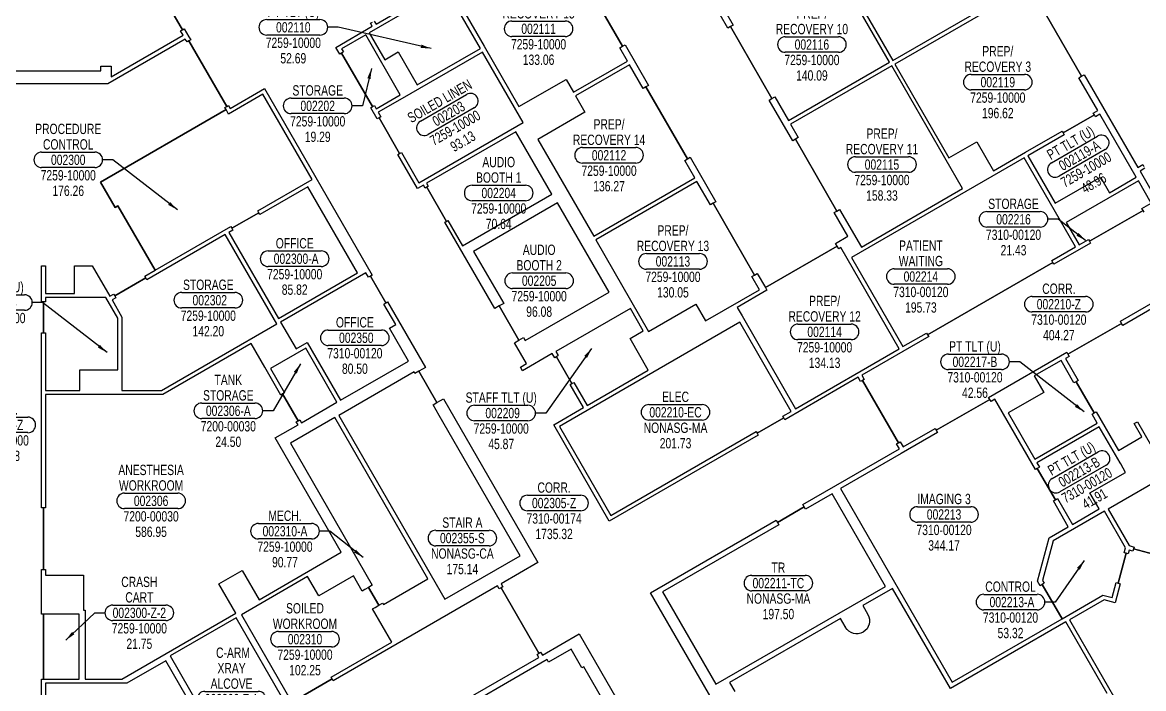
# Model space of a CAD drawing. Extents: x -1933 to 1606, y 4783 to 7375.
# Drawn here: x -1215 to 91, y 5773 to 6549 of the extents above; entities that cross this region are included whole.
import ezdxf
from ezdxf.enums import TextEntityAlignment as Align

# ---------------------------------------------------------------- set-up
doc = ezdxf.new("R2010")
doc.units = 0
doc.header["$LTSCALE"] = 48
doc.header["$MEASUREMENT"] = 0
doc.layers.get('0').update_dxf_attribs({"linetype": 'CONTINUOUS'})
for name, color, linetype in [('AREA', 3, 'CONTINUOUS'), ('AREA2', 1, 'CONTINUOUS'), ('COSTC', 6, 'CONTINUOUS'), ('PLINE2', 5, 'CONTINUOUS'), ('ROOMNA', 4, 'CONTINUOUS'), ('ROOMNO', 4, 'CONTINUOUS'), ('ROOMOV', 4, 'CONTINUOUS')]:
    doc.layers.add(name, color=color, linetype=linetype)
doc.dimstyles.get("Standard").update_dxf_attribs({"dimtxt": 0.18, "dimasz": 12, "dimexe": 0.18, "dimexo": 0.0625, "dimgap": 0.09, "dimtad": 0, "dimtih": 1, "dimtoh": 1, "dimdec": 4, "dimzin": 0, "dimtxsty": 'STANDARD', "dimcen": 0.09, "dimazin": 3, "dimtfac": 1, "dimtdec": 4, "dimtofl": 0, "dimtmove": 0, "dimatfit": 3, "dimtolj": 1, "dimtzin": 0})

# ---------------------------------------------------------------- blocks, each defined once
blk = doc.blocks.new('ROOM')
at = {"layer": 'ROOMOV'}
for p, q in [((-31, 9), (31, 9)), ((31, -9), (-31, -9))]:
    blk.add_line(p, q, dxfattribs=at)
for centre, start, end in [((-31, 0), 90, 270), ((31, 0), 270, 90)]:
    blk.add_arc(centre, 9.04, start, end, dxfattribs=at)
at = {"width": 0.75, "flags": 1}
for tag, p in [('FLFIN', (-60, -36)), ('ICRA', (60, -36)), ('FLTYPE', (-60, -48)), ('USER1', (60, -48)), ('FLCOND', (-60, -60)), ('USER2', (60, -60)), ('WLFIN', (-60, -72)), ('SITE', (-24, -72)), ('UCODE', (24, -72)), ('USER3', (60, -72)), ('WLTYPE', (-60, -84)), ('BLDG', (-24, -84)), ('UDESC', (24, -84)), ('USER4', (60, -84)), ('WLCOND', (-60, -96)), ('FLR', (-24, -96)), ('FCODE', (24, -96)), ('USER5', (60, -96)), ('CLTYPE', (-60, -120)), ('CLFIN', (-60, -108)), ('COSTCD', (-24, -108)), ('DEPTD', (-24, -120)), ('DIVISION', (24, -120)), ('FDESC', (24, -108)), ('USER6', (60, -108)), ('USER7', (60, -120)), ('CLCOND', (-60, -132)), ('RDES', (-24, -132)), ('CONTACT', (24, -132)), ('USER8', (60, -132)), ('CLHT', (-60, -144)), ('CHDATE', (-24, -144)), ('OCCUP', (24, -144)), ('BLOCK', (60, -144)), ('BASE', (-60, -156)), ('CBACK', (-24, -156)), ('PRCONTACT', (24, -156)), ('BLOCK2', (60, -156))]:
    blk.add_attdef(tag, text='', height=6, dxfattribs=at).set_placement(p, align=Align.MIDDLE_CENTER)
at = {"layer": 'AREA', "width": 0.75}
blk.add_attdef('AREA', text='', height=12, dxfattribs=at).set_placement((0, -36), align=Align.MIDDLE_CENTER)
at = {"layer": 'AREA2', "width": 0.75}
blk.add_attdef('AREA2', text='', height=12, dxfattribs=at).set_placement((0, -36), align=Align.MIDDLE_CENTER)
at = {"layer": 'COSTC', "width": 0.75}
blk.add_attdef('COSTC', text='', height=12, dxfattribs=at).set_placement((0, -18), align=Align.MIDDLE_CENTER)
at = {"layer": 'ROOMNA', "width": 0.75}
for tag, p in [('RMNAA', (0, 54)), ('RMNAB', (0, 36)), ('RMNAC', (0, 18))]:
    blk.add_attdef(tag, text='', height=12, dxfattribs=at).set_placement(p, align=Align.MIDDLE_CENTER)
at = {"layer": 'ROOMNO', "width": 0.75}
blk.add_attdef('RMNU', text='', height=12, dxfattribs=at).set_placement((0, 0), align=Align.MIDDLE_CENTER)

msp = doc.modelspace()

# ---------------------------------------------------------------- linework, layer by layer
at = {"layer": 'PLINE2', "color": 6}
for points in [[(-47.3, 6593.3), (-57.2, 6610.5), (-54.1, 6612.3), (-102.3, 6695.9), (-105.5, 6694.1), (-110.3, 6702.5), (-126.4, 6693.2), (-137.7, 6712.7), (-144.3, 6704.9), (-146.2, 6706.4), (-173.2, 6674.3), (-171.3, 6672.7), (-183.9, 6657.7), (-263.2, 6611.9), (-201.2, 6504.5)], [(-510, 6503.7), (-519, 6519.2), (-515.9, 6521), (-564.1, 6604.6), (-567.2, 6602.8), (-583.2, 6630.5), (-670.4, 6580.1), (-701, 6562.4), (-677, 6520.9), (-636.5, 6450.7), (-581.6, 6482.4), (-572.9, 6467.4)], [(-270.9, 6616.8), (-275.7, 6614), (-282.8, 6626.4), (-395.8, 6561.2), (-386.9, 6545.6), (-390, 6543.8), (-341.8, 6460.3), (-338.6, 6462.1), (-322.7, 6434.4), (-204.9, 6502.4)], [(-721.4, 6588.1), (-725.8, 6585.5), (-727, 6587.7), (-763.4, 6566.7), (-762.2, 6564.5), (-810.7, 6536.5), (-792.7, 6505.3), (-777.1, 6514.3), (-754.9, 6475.9), (-681.2, 6518.5)], [(15.6, 6484.3), (18.8, 6486.1), (-29.5, 6569.7), (-32.6, 6567.9), (-44.9, 6589.1), (-198.7, 6500.3), (-135.7, 6391.1), (-103.4, 6409.7), (-84, 6376), (-46.4, 6397.7), (-3.9, 6422.2), (-2.7, 6420.1), (33.7, 6441.1), (32.4, 6443.2), (37.6, 6446.2)], [(-814.9, 6534.1), (-842.9, 6517.9), (-840.8, 6514.3), (-842.9, 6513.1), (-806.9, 6450.7), (-804.8, 6451.9), (-802.7, 6448.3), (-774.7, 6464.5)], [(-678.8, 6514.2), (-772.3, 6460.3), (-800.3, 6444.1), (-797.3, 6438.9), (-799.4, 6437.7), (-775.4, 6396.1), (-773.3, 6397.3), (-752.9, 6362), (-631.4, 6432.2)], [(-443.4, 6388.2), (-440.2, 6390), (-488.5, 6473.6), (-491.6, 6471.8), (-507.6, 6499.5), (-570.5, 6463.1), (-559.6, 6444.3), (-614.5, 6412.6), (-549.4, 6299.9), (-431.7, 6367.9)], [(-202.4, 6498.2), (-320.2, 6430.2), (-311.2, 6414.6), (-314.4, 6412.8), (-266.1, 6329.2), (-263, 6331), (-237.7, 6287.3), (-119.9, 6355.3)], [(-877.3, 6365.9), (-934.6, 6465.1), (-974.5, 6442.1), (-977.5, 6447.2), (-1123.8, 6362.8), (-1106.8, 6333.3), (-1103.4, 6335.3), (-1060.1, 6260.4), (-971.9, 6311.3), (-970.7, 6309.2), (-939.5, 6327.2), (-940.7, 6329.3)], [(40.1, 6442), (34.9, 6439), (33.7, 6441.1), (-2.7, 6420.1), (-1.5, 6418), (-44, 6393.5), (-12, 6338.2), (40.8, 6368.7), (51.3, 6350.5), (82.5, 6368.5)], [(-640.2, 6421.5), (-744.2, 6361.5), (-742.2, 6358), (-743.9, 6357), (-720.9, 6317.2), (-719.2, 6318.2), (-702.2, 6288.7), (-598.2, 6348.7)], [(-48.2, 6391), (-249.1, 6275), (-189.3, 6171.4), (-161.8, 6187.2), (-160.6, 6185.1), (-14.6, 6269.4), (-15.8, 6271.5), (11.7, 6287.4)], [(-410.4, 6338.3), (-413.5, 6336.5), (-429.2, 6363.7), (-547, 6295.7), (-485.5, 6189.1), (-430.6, 6220.8), (-419.3, 6201.3), (-356.4, 6237.5), (-365.3, 6252.9), (-362.1, 6254.7)], [(89.1, 6332.1), (99.9, 6338.3), (84.9, 6364.3), (0.9, 6315.8), (15.9, 6289.8), (26.7, 6296.1), (27.9, 6294), (90.3, 6330)], [(-882.4, 6357.4), (-938.3, 6325.1), (-939.5, 6327.2), (-970.7, 6309.2), (-969.5, 6307.1), (-974.2, 6304.3), (-916.4, 6204.2), (-824.5, 6257.2)], [(-591.4, 6338.8), (-689.2, 6282.3), (-654.2, 6221.7), (-659.4, 6218.7), (-636.4, 6178.9), (-631.2, 6181.9), (-629.2, 6178.4), (-531.4, 6234.9)], [(-978.5, 6301.9), (-1069.6, 6249.3), (-1070.9, 6251.4), (-1107.2, 6230.4), (-1106, 6228.3), (-1110.3, 6225.8), (-1098.8, 6205.8), (-1098.8, 6120.5), (-1052.6, 6120.5), (-918.5, 6198)], [(-193.5, 6168.9), (-261.5, 6286.7), (-264.1, 6285.2), (-265.9, 6288.3), (-349.5, 6240.1), (-347.7, 6237), (-382.3, 6217), (-376.6, 6207.1), (-376.6, 6207.1), (-314.3, 6099.2)], [(193.8, 6269.6), (66.6, 6196.1), (65.2, 6198.5), (2.9, 6162.5), (4.3, 6160.1), (-0.1, 6157.6), (14.7, 6131.9), (12.3, 6130.6), (33.3, 6094.2), (35.7, 6095.6), (61.7, 6050.5), (89.1, 6066.3), (80.1, 6081.9), (83.8, 6084), (116.6, 6027.2), (127.8, 6033.7), (131.5, 6027.4), (171.9, 6016.5), (175, 6011.2), (172.6, 6009.9), (195.6, 5970), (324, 6044.1)], [(-787.3, 6193), (-779.9, 6197.2), (-793.6, 6221), (-791.5, 6222.2), (-809.5, 6253.4), (-811.6, 6252.1), (-814.6, 6257.3), (-914, 6200), (-895.9, 6168.7), (-883, 6176.1), (-844.2, 6109), (-765.2, 6154.6)], [(-1103.7, 6204.5), (-1117.6, 6228.5), (-1187.7, 6228.5), (-1187.7, 6223.4), (-1190.2, 6223.4), (-1190.2, 6187.4), (-1187.7, 6187.4), (-1187.7, 6120.5), (-1147.7, 6120.5), (-1147.7, 6144.5), (-1103.7, 6144.5)], [(-507.1, 6180.9), (-491.6, 6189.9), (-506.6, 6215.9), (-593.4, 6165.7), (-590.6, 6160.9), (-592.7, 6159.6), (-574.7, 6128.5), (-572.6, 6129.7), (-557.1, 6102.8), (-485.8, 6144)], [(-329.1, 6090.6), (-319.6, 6096.1), (-379.4, 6199.7), (-589.1, 6078.6), (-529.4, 5975), (-360.3, 6072.6), (-359.1, 6070.5), (-327.9, 6088.5)], [(-920.3, 6065.1), (-893.7, 6080.4), (-895.7, 6083.9), (-893.6, 6085.1), (-911.6, 6116.3), (-913.7, 6115.1), (-932.5, 6147.6), (-948.4, 6175.1), (-1051.3, 6115.6), (-1187.7, 6115.6), (-1187.7, 5983.9), (-1190.2, 5983.9), (-1190.2, 5911.9), (-1187.7, 5911.9), (-1187.7, 5905.5), (-1143.7, 5905.5), (-1143.7, 5864.8), (-1141.4, 5864.8), (-1141.4, 5784.5), (-1099, 5784.5), (-966.3, 5861.2), (-985.9, 5895.3), (-958.7, 5911), (-939, 5876.9), (-843.5, 5932.1)], [(-884.8, 6169.5), (-925.8, 6145.8), (-909.5, 6117.5), (-911.6, 6116.3), (-893.6, 6085.1), (-891.5, 6086.4), (-889.5, 6082.9), (-848.5, 6106.6)], [(36.9, 6082.4), (30.9, 6092.8), (33.3, 6094.2), (12.3, 6130.6), (9.9, 6129.2), (-5.2, 6155.4), (-36.4, 6137.4), (-25.3, 6118.2), (-66.9, 6094.2), (-35.8, 6040.4)], [(-729.2, 6091.1), (-736.5, 6103.8), (-732.2, 6106.3), (-753.2, 6142.7), (-757.5, 6140.2), (-758.6, 6142), (-846.3, 6091.4), (-722.8, 5877.5), (-635.1, 5928.1)], [(-32.8, 6029.6), (-35.1, 6028.3), (-82.4, 6110.1), (-86.7, 6107.6), (-88.1, 6110), (-150.4, 6074), (-149.1, 6071.6), (-191.4, 6047.1), (-191.4, 6047.1), (-262.1, 6006.3), (-131.9, 5780.9), (-4, 5854.8), (-27, 5894.6), (-29.4, 5893.2), (-32.5, 5898.5), (-19, 5949), (3.2, 5961.8), (-14.1, 5991.9), (-11.8, 5993.3)], [(-850.8, 6088.8), (-902.5, 6058.9), (-807.2, 5893.7), (-811.5, 5891.2), (-799.5, 5870.4), (-795.2, 5872.9), (-794.2, 5871.2), (-742.4, 5901.1)], [(70, 6025.1), (64.4, 6034.9), (63.6, 6036.2), (39.4, 6078.2), (-33.4, 6036.2), (-30.4, 6031), (-32.8, 6029.6), (-11.8, 5993.3), (-9.4, 5994.6), (8, 5964.5), (39.2, 5982.5), (28.4, 6001.1)], [(172.6, 6009.9), (170.2, 6008.5), (168.3, 6011.8), (122.3, 6024.1), (49.6, 5982.2), (74.1, 5939.8), (79.9, 5938.2), (79.3, 5935.9), (114, 5926.6), (114.7, 5928.9), (132.1, 5924.3), (134.9, 5935), (195.6, 5970)], [(-209.7, 5892.4), (-271.8, 6000), (-302.7, 5982.2), (-304.2, 5984.8), (-335.4, 5966.8), (-333.9, 5964.2), (-469.3, 5886), (-407.2, 5778.4)], [(69.9, 5937.4), (45.4, 5979.8), (-14.2, 5945.3), (-26.6, 5899.3), (-24.7, 5896), (-27, 5894.6), (-4, 5854.8), (43.6, 5882.3), (54.4, 5879.4), (59, 5896.8), (61.4, 5896.2), (70.7, 5930.9), (68.3, 5931.6)], [(-806.9, 5866.2), (-803.8, 5867.9), (-799.5, 5870.4), (-811.5, 5891.2), (-815.8, 5888.7), (-818.9, 5887), (-829.1, 5904.7), (-869.6, 5881.3), (-882.6, 5903.8), (-959.6, 5859.4), (-902, 5759.7), (-898.5, 5761.7), (-897.3, 5759.6), (-854, 5784.6), (-855.2, 5786.7), (-784.5, 5827.5)], [(-1148.6, 5859.9), (-1190.2, 5859.9), (-1190.2, 5784.5), (-1148.6, 5784.5)], [(-965.8, 5855.8), (-1042.7, 5811.4), (-983.9, 5709.6), (-907.1, 5754)], [(-561, 5798.8), (-563.1, 5797.6), (-575.6, 5819.3), (-602, 5804), (-603.7, 5807.1), (-732.2, 5732.9), (-734, 5736), (-796.4, 5700), (-794.6, 5696.9), (-798, 5694.9), (-788, 5677.6), (-798.1, 5671.7), (-704.6, 5509.8), (-471.8, 5644.3)], [(-991.4, 5708.1), (-1047.8, 5805.7), (-1093, 5779.6), (-1187.7, 5779.6), (-1187.7, 5723.2), (-1190.2, 5723.2), (-1190.2, 5687.2), (-1187.7, 5687.2), (-1187.7, 5681.2), (-1166.7, 5681.2), (-1166.7, 5644.8), (-1101.1, 5644.8)]]:
    msp.add_lwpolyline(points, close=True, dxfattribs=at)
for points in [[(-1519.2, 6492.5), (-1123.2, 6492.5), (-1123.2, 6497.8), (-1111.2, 6497.8), (-1111.2, 6485.3), (-1027.4, 6533.7), (-1030.5, 6539), (-1028.4, 6540.2), (-1064.4, 6602.5), (-1066.5, 6601.3), (-1069.5, 6606.5), (-1111.2, 6582.4), (-1111.2, 6573.8), (-1123.2, 6573.8), (-1123.2, 6576.5), (-1224.3, 6576.5)], [(-1064.4, 6602.5), (-1028.4, 6540.2), (-1026.2, 6541.4), (-1020.7, 6531.9), (-1018.7, 6528.4), (-1020.9, 6527.2), (-976.8, 6451), (-974.7, 6452.2), (-972.7, 6448.7), (-932.8, 6471.8), (-807.4, 6254.6), (-809.5, 6253.4), (-791.5, 6222.2), (-789.4, 6223.4), (-745.4, 6147.2), (-748.9, 6145.2), (-753.2, 6142.7), (-732.2, 6106.3), (-727.9, 6108.8), (-724.4, 6110.8), (-614.3, 5920.2), (-657.2, 5895.4), (-655.2, 5892), (-657.3, 5890.7), (-613.3, 5814.5), (-611.2, 5815.7), (-609.2, 5812.3), (-566.3, 5837), (-342.6, 5449.5)], [(-564.1, 6604.6), (-515.9, 6521), (-512.7, 6522.8), (-485.4, 6475.4), (-488.5, 6473.6), (-440.2, 6390), (-437.1, 6391.9), (-407.2, 6340.1), (-410.4, 6338.3), (-362.1, 6254.7), (-359, 6256.5), (-349.5, 6240.1), (-265.9, 6288.3), (-267.7, 6291.5), (-253.3, 6299.8), (-269.2, 6327.4), (-266.1, 6329.2), (-314.4, 6412.8), (-317.5, 6411), (-344.9, 6458.4), (-341.8, 6460.3), (-390, 6543.8), (-393.1, 6542), (-402.1, 6557.5)], [(-805, 6550.2), (-802.9, 6546.6), (-764.6, 6568.8)], [(-29.5, 6569.7), (18.8, 6486.1), (21.9, 6487.9), (84.3, 6379.8), (90.1, 6383.2), (91.3, 6381.1)], [(-319.5, 5601.6), (-483.2, 5885), (-336.9, 5969.5), (-335.4, 5966.8), (-304.2, 5984.8), (-305.8, 5987.5), (-193.3, 6052.4), (-196.6, 6058.1), (-194.5, 6059.3), (-236.5, 6132.1), (-238.6, 6130.9), (-241.4, 6135.7), (-326.7, 6086.4), (-327.9, 6088.5), (-359.1, 6070.5), (-357.8, 6068.4), (-531.2, 5968.3), (-596, 6080.4), (-561.3, 6100.4), (-576.8, 6127.2), (-574.7, 6128.5), (-592.7, 6159.6), (-594.8, 6158.4), (-597.6, 6163.3), (-632.3, 6143.3), (-634.7, 6147.5), (-627.6, 6151.6), (-641.6, 6175.9), (-636.4, 6178.9), (-659.4, 6218.7), (-664.6, 6215.7), (-722.6, 6316.2), (-720.9, 6317.2), (-743.9, 6357), (-745.6, 6356), (-747.6, 6359.5), (-754.7, 6355.4), (-777.5, 6394.9), (-775.4, 6396.1), (-799.4, 6437.7), (-801.5, 6436.4), (-809.1, 6449.5), (-806.9, 6450.7), (-842.9, 6513.1), (-845.1, 6511.8), (-849.6, 6519.7), (-807.2, 6544.2), (-809.2, 6547.8), (-807.1, 6549)], [(-1192.6, 5723.2), (-1192.6, 5784.5), (-1190.2, 5784.5), (-1190.2, 5859.9), (-1192.6, 5859.9), (-1192.6, 5911.9), (-1190.2, 5911.9), (-1190.2, 5983.9), (-1192.6, 5983.9), (-1192.6, 6187.4), (-1190.2, 6187.4), (-1190.2, 6223.4), (-1192.6, 6223.4), (-1192.6, 6265.5), (-1187.7, 6265.5), (-1187.7, 6233.4), (-1154.1, 6233.4), (-1154.1, 6265.5), (-1133.3, 6265.5), (-1112.8, 6230), (-1108.5, 6232.5), (-1107.2, 6230.4), (-1070.9, 6251.4), (-1072.1, 6253.5), (-1060.1, 6260.4), (-1103.4, 6335.3), (-1106.8, 6333.3), (-1123.8, 6362.8), (-977.5, 6447.2), (-979, 6449.8), (-976.8, 6451), (-1020.9, 6527.2), (-1023, 6526), (-1025, 6529.4), (-1115.1, 6477.4), (-1233.8, 6477.4)], [(92.5, 6379), (86.8, 6375.6), (108.6, 6337.7)], [(91.5, 6327.9), (90.3, 6330), (27.9, 6294), (29.2, 6291.9), (-13.4, 6267.3), (-14.6, 6269.4), (-160.6, 6185.1), (-159.3, 6183), (-237.1, 6138.1), (-234.4, 6133.3), (-236.5, 6132.1), (-194.5, 6059.3), (-192.4, 6060.6), (-189.1, 6054.8), (-151.8, 6076.3), (-150.4, 6074), (-88.1, 6110), (-89.5, 6112.3), (1.5, 6164.9), (2.9, 6162.5), (65.2, 6198.5), (63.9, 6200.9), (197.9, 6278.3)], [(114, 5926.6), (79.3, 5935.9), (78.6, 5933.5), (74.2, 5934.7), (73, 5930.3), (70.7, 5930.9), (61.4, 5896.2), (63.7, 5895.5), (57.8, 5873.4), (45.2, 5876.8), (4.7, 5853.4), (133.6, 5630.1)], [(-735.9, 5739.2), (-613.4, 5809.8), (-615.4, 5813.3), (-613.3, 5814.5), (-657.3, 5890.7), (-659.4, 5889.5), (-661.4, 5893), (-852.7, 5782.5), (-854, 5784.6), (-897.3, 5759.6)]]:
    msp.add_lwpolyline(points, dxfattribs=at)
msp.add_lwpolyline([(48.5, 5767.9), (0.5, 5851), (-134, 5773.4), (-201.3, 5890.1), (-236.1, 5870.1), (-230.1, 5859.7), (-230.1, 5859.7, -1), (-256.1, 5844.7), (-256.1, 5844.7, -0.017104), (-256.6, 5845.6), (-262.1, 5855.1), (-391.1, 5780.6), (-385.1, 5770.2, -0.414214)], format="xyb", dxfattribs=at)

# ---------------------------------------------------------------- block references
at = {"layer": 'ROOMNO'}
ref = msp.add_blockref('ROOM', (-613.6, 6541.3), dxfattribs=at)
ref.add_attrib('RMNU', '002111', dxfattribs={"height": 12, "width": 0.75}).set_placement((-613.6, 6541.3), align=Align.MIDDLE_CENTER)
ref.add_attrib('RMNAB', 'PREP/', dxfattribs={"layer": 'ROOMNA', "height": 12, "width": 0.75}).set_placement((-613.6, 6577.3), align=Align.MIDDLE_CENTER)
ref.add_attrib('RMNAC', 'RECOVERY 15', dxfattribs={"layer": 'ROOMNA', "height": 12, "width": 0.75}).set_placement((-613.6, 6559.3), align=Align.MIDDLE_CENTER)
ref.add_attrib('COSTC', '7259-10000', dxfattribs={"layer": 'COSTC', "height": 12, "width": 0.75}).set_placement((-613.6, 6523.3), align=Align.MIDDLE_CENTER)
ref.add_attrib('AREA2', '133.06', dxfattribs={"layer": 'AREA2', "height": 12, "width": 0.75}).set_placement((-613.6, 6505.3), align=Align.MIDDLE_CENTER)
ref = msp.add_blockref('ROOM', (-899.2, 6543), dxfattribs=at)
ref.add_attrib('RMNU', '002110', dxfattribs={"height": 12, "width": 0.75}).set_placement((-899.2, 6543), align=Align.MIDDLE_CENTER)
ref.add_attrib('RMNAC', 'PT TLT (U)', dxfattribs={"layer": 'ROOMNA', "height": 12, "width": 0.75}).set_placement((-899.2, 6561), align=Align.MIDDLE_CENTER)
ref.add_attrib('COSTC', '7259-10000', dxfattribs={"layer": 'COSTC', "height": 12, "width": 0.75}).set_placement((-899.2, 6525), align=Align.MIDDLE_CENTER)
ref.add_attrib('AREA2', '52.69', dxfattribs={"layer": 'AREA2', "height": 12, "width": 0.75}).set_placement((-899.2, 6507), align=Align.MIDDLE_CENTER)
ref = msp.add_blockref('ROOM', (-295.3, 6523), dxfattribs=at)
ref.add_attrib('RMNU', '002116', dxfattribs={"height": 12, "width": 0.75}).set_placement((-295.3, 6523), align=Align.MIDDLE_CENTER)
ref.add_attrib('RMNAB', 'PREP/', dxfattribs={"layer": 'ROOMNA', "height": 12, "width": 0.75}).set_placement((-295.3, 6559), align=Align.MIDDLE_CENTER)
ref.add_attrib('RMNAC', 'RECOVERY 10', dxfattribs={"layer": 'ROOMNA', "height": 12, "width": 0.75}).set_placement((-295.3, 6541), align=Align.MIDDLE_CENTER)
ref.add_attrib('COSTC', '7259-10000', dxfattribs={"layer": 'COSTC', "height": 12, "width": 0.75}).set_placement((-295.3, 6505), align=Align.MIDDLE_CENTER)
ref.add_attrib('AREA2', '140.09', dxfattribs={"layer": 'AREA2', "height": 12, "width": 0.75}).set_placement((-295.3, 6487), align=Align.MIDDLE_CENTER)
ref = msp.add_blockref('ROOM', (-78.8, 6479.2), dxfattribs=at)
ref.add_attrib('RMNU', '002119', dxfattribs={"height": 12, "width": 0.75}).set_placement((-78.8, 6479.2), align=Align.MIDDLE_CENTER)
ref.add_attrib('RMNAB', 'PREP/', dxfattribs={"layer": 'ROOMNA', "height": 12, "width": 0.75}).set_placement((-78.8, 6515.2), align=Align.MIDDLE_CENTER)
ref.add_attrib('RMNAC', 'RECOVERY 3', dxfattribs={"layer": 'ROOMNA', "height": 12, "width": 0.75}).set_placement((-78.8, 6497.2), align=Align.MIDDLE_CENTER)
ref.add_attrib('COSTC', '7259-10000', dxfattribs={"layer": 'COSTC', "height": 12, "width": 0.75}).set_placement((-78.8, 6461.2), align=Align.MIDDLE_CENTER)
ref.add_attrib('AREA2', '196.62', dxfattribs={"layer": 'AREA2', "height": 12, "width": 0.75}).set_placement((-78.8, 6443.2), align=Align.MIDDLE_CENTER)
ref = msp.add_blockref('ROOM', (-719.8, 6441.6), dxfattribs=dict(at, rotation=30))
ref.add_attrib('RMNU', ' 002203', dxfattribs={"height": 12, "rotation": 30, "width": 0.75}).set_placement((-719.8, 6441.6), align=Align.MIDDLE_CENTER)
ref.add_attrib('RMNAC', 'SOILED LINEN', dxfattribs={"layer": 'ROOMNA', "height": 12, "rotation": 30, "width": 0.75}).set_placement((-728.8, 6457.2), align=Align.MIDDLE_CENTER)
ref.add_attrib('COSTC', '7259-10000', dxfattribs={"layer": 'COSTC', "height": 12, "rotation": 30, "width": 0.75}).set_placement((-710.8, 6426), align=Align.MIDDLE_CENTER)
ref.add_attrib('AREA2', '93.13', dxfattribs={"layer": 'AREA2', "height": 12, "rotation": 30, "width": 0.75}).set_placement((-701.8, 6410.4), align=Align.MIDDLE_CENTER)
ref = msp.add_blockref('ROOM', (-870.8, 6451.6), dxfattribs=at)
ref.add_attrib('RMNU', '002202', dxfattribs={"height": 12, "width": 0.75}).set_placement((-870.8, 6451.6), align=Align.MIDDLE_CENTER)
ref.add_attrib('RMNAC', 'STORAGE', dxfattribs={"layer": 'ROOMNA', "height": 12, "width": 0.75}).set_placement((-870.8, 6469.6), align=Align.MIDDLE_CENTER)
ref.add_attrib('COSTC', '7259-10000', dxfattribs={"layer": 'COSTC', "height": 12, "width": 0.75}).set_placement((-870.8, 6433.6), align=Align.MIDDLE_CENTER)
ref.add_attrib('AREA2', '19.29', dxfattribs={"layer": 'AREA2', "height": 12, "width": 0.75}).set_placement((-870.8, 6415.6), align=Align.MIDDLE_CENTER)
ref = msp.add_blockref('ROOM', (-531.5, 6394.1), dxfattribs=at)
ref.add_attrib('RMNU', '002112', dxfattribs={"height": 12, "width": 0.75}).set_placement((-531.5, 6394.1), align=Align.MIDDLE_CENTER)
ref.add_attrib('RMNAB', 'PREP/', dxfattribs={"layer": 'ROOMNA', "height": 12, "width": 0.75}).set_placement((-531.5, 6430.1), align=Align.MIDDLE_CENTER)
ref.add_attrib('RMNAC', 'RECOVERY 14', dxfattribs={"layer": 'ROOMNA', "height": 12, "width": 0.75}).set_placement((-531.5, 6412.1), align=Align.MIDDLE_CENTER)
ref.add_attrib('COSTC', '7259-10000', dxfattribs={"layer": 'COSTC', "height": 12, "width": 0.75}).set_placement((-531.5, 6376.1), align=Align.MIDDLE_CENTER)
ref.add_attrib('AREA2', '136.27', dxfattribs={"layer": 'AREA2', "height": 12, "width": 0.75}).set_placement((-531.5, 6358.1), align=Align.MIDDLE_CENTER)
ref = msp.add_blockref('ROOM', (-1161.3, 6388.8), dxfattribs=at)
ref.add_attrib('RMNU', '002300', dxfattribs={"height": 12, "width": 0.75}).set_placement((-1161.3, 6388.8), align=Align.MIDDLE_CENTER)
ref.add_attrib('RMNAB', 'PROCEDURE', dxfattribs={"layer": 'ROOMNA', "height": 12, "width": 0.75}).set_placement((-1161.3, 6424.8), align=Align.MIDDLE_CENTER)
ref.add_attrib('RMNAC', 'CONTROL', dxfattribs={"layer": 'ROOMNA', "height": 12, "width": 0.75}).set_placement((-1161.3, 6406.8), align=Align.MIDDLE_CENTER)
ref.add_attrib('COSTC', '7259-10000', dxfattribs={"layer": 'COSTC', "height": 12, "width": 0.75}).set_placement((-1161.3, 6370.8), align=Align.MIDDLE_CENTER)
ref.add_attrib('AREA2', '176.26', dxfattribs={"layer": 'AREA2', "height": 12, "width": 0.75}).set_placement((-1161.3, 6352.8), align=Align.MIDDLE_CENTER)
ref = msp.add_blockref('ROOM', (-213.7, 6383.3), dxfattribs=at)
ref.add_attrib('RMNU', '002115', dxfattribs={"height": 12, "width": 0.75}).set_placement((-213.7, 6383.3), align=Align.MIDDLE_CENTER)
ref.add_attrib('RMNAB', 'PREP/', dxfattribs={"layer": 'ROOMNA', "height": 12, "width": 0.75}).set_placement((-213.7, 6419.3), align=Align.MIDDLE_CENTER)
ref.add_attrib('RMNAC', 'RECOVERY 11', dxfattribs={"layer": 'ROOMNA', "height": 12, "width": 0.75}).set_placement((-213.7, 6401.3), align=Align.MIDDLE_CENTER)
ref.add_attrib('COSTC', '7259-10000', dxfattribs={"layer": 'COSTC', "height": 12, "width": 0.75}).set_placement((-213.7, 6365.3), align=Align.MIDDLE_CENTER)
ref.add_attrib('AREA2', '158.33', dxfattribs={"layer": 'AREA2', "height": 12, "width": 0.75}).set_placement((-213.7, 6347.3), align=Align.MIDDLE_CENTER)
ref = msp.add_blockref('ROOM', (14.9, 6393), dxfattribs=dict(at, rotation=30))
ref.add_attrib('RMNU', ' 002119-A', dxfattribs={"height": 12, "rotation": 30, "width": 0.75}).set_placement((14.9, 6393), align=Align.MIDDLE_CENTER)
ref.add_attrib('RMNAC', 'PT TLT (U)', dxfattribs={"layer": 'ROOMNA', "height": 12, "rotation": 30, "width": 0.75}).set_placement((5.9, 6408.6), align=Align.MIDDLE_CENTER)
ref.add_attrib('COSTC', '7259-10000', dxfattribs={"layer": 'COSTC', "height": 12, "rotation": 30, "width": 0.75}).set_placement((23.9, 6377.4), align=Align.MIDDLE_CENTER)
ref.add_attrib('AREA2', '48.96', dxfattribs={"layer": 'AREA2', "height": 12, "rotation": 30, "width": 0.75}).set_placement((32.9, 6361.8), align=Align.MIDDLE_CENTER)
ref = msp.add_blockref('ROOM', (-660, 6350.2), dxfattribs=at)
ref.add_attrib('RMNU', '002204', dxfattribs={"height": 12, "width": 0.75}).set_placement((-660, 6350.2), align=Align.MIDDLE_CENTER)
ref.add_attrib('RMNAB', 'AUDIO', dxfattribs={"layer": 'ROOMNA', "height": 12, "width": 0.75}).set_placement((-660, 6386.2), align=Align.MIDDLE_CENTER)
ref.add_attrib('RMNAC', 'BOOTH 1', dxfattribs={"layer": 'ROOMNA', "height": 12, "width": 0.75}).set_placement((-660, 6368.2), align=Align.MIDDLE_CENTER)
ref.add_attrib('COSTC', '7259-10000', dxfattribs={"layer": 'COSTC', "height": 12, "width": 0.75}).set_placement((-660, 6332.2), align=Align.MIDDLE_CENTER)
ref.add_attrib('AREA2', '70.64', dxfattribs={"layer": 'AREA2', "height": 12, "width": 0.75}).set_placement((-660, 6314.2), align=Align.MIDDLE_CENTER)
ref = msp.add_blockref('ROOM', (-60.5, 6319.6), dxfattribs=at)
ref.add_attrib('RMNU', '002216', dxfattribs={"height": 12, "width": 0.75}).set_placement((-60.5, 6319.6), align=Align.MIDDLE_CENTER)
ref.add_attrib('RMNAC', 'STORAGE', dxfattribs={"layer": 'ROOMNA', "height": 12, "width": 0.75}).set_placement((-60.5, 6337.6), align=Align.MIDDLE_CENTER)
ref.add_attrib('COSTC', '7310-00120', dxfattribs={"layer": 'COSTC', "height": 12, "width": 0.75}).set_placement((-60.5, 6301.6), align=Align.MIDDLE_CENTER)
ref.add_attrib('AREA2', '21.43', dxfattribs={"layer": 'AREA2', "height": 12, "width": 0.75}).set_placement((-60.5, 6283.6), align=Align.MIDDLE_CENTER)
ref = msp.add_blockref('ROOM', (-457.1, 6270.6), dxfattribs=at)
ref.add_attrib('RMNU', '002113', dxfattribs={"height": 12, "width": 0.75}).set_placement((-457.1, 6270.6), align=Align.MIDDLE_CENTER)
ref.add_attrib('RMNAB', 'PREP/', dxfattribs={"layer": 'ROOMNA', "height": 12, "width": 0.75}).set_placement((-457.1, 6306.6), align=Align.MIDDLE_CENTER)
ref.add_attrib('RMNAC', 'RECOVERY 13', dxfattribs={"layer": 'ROOMNA', "height": 12, "width": 0.75}).set_placement((-457.1, 6288.6), align=Align.MIDDLE_CENTER)
ref.add_attrib('COSTC', '7259-10000', dxfattribs={"layer": 'COSTC', "height": 12, "width": 0.75}).set_placement((-457.1, 6252.6), align=Align.MIDDLE_CENTER)
ref.add_attrib('AREA2', '130.05', dxfattribs={"layer": 'AREA2', "height": 12, "width": 0.75}).set_placement((-457.1, 6234.6), align=Align.MIDDLE_CENTER)
ref = msp.add_blockref('ROOM', (-897.6, 6273.7), dxfattribs=at)
ref.add_attrib('RMNU', ' 002300-A', dxfattribs={"height": 12, "width": 0.75}).set_placement((-897.6, 6273.7), align=Align.MIDDLE_CENTER)
ref.add_attrib('RMNAC', 'OFFICE', dxfattribs={"layer": 'ROOMNA', "height": 12, "width": 0.75}).set_placement((-897.6, 6291.7), align=Align.MIDDLE_CENTER)
ref.add_attrib('COSTC', '7259-10000', dxfattribs={"layer": 'COSTC', "height": 12, "width": 0.75}).set_placement((-897.6, 6255.7), align=Align.MIDDLE_CENTER)
ref.add_attrib('AREA2', '85.82', dxfattribs={"layer": 'AREA2', "height": 12, "width": 0.75}).set_placement((-897.6, 6237.7), align=Align.MIDDLE_CENTER)
ref = msp.add_blockref('ROOM', (-168.4, 6253), dxfattribs=at)
ref.add_attrib('RMNU', '002214', dxfattribs={"height": 12, "width": 0.75}).set_placement((-168.4, 6253), align=Align.MIDDLE_CENTER)
ref.add_attrib('RMNAB', 'PATIENT', dxfattribs={"layer": 'ROOMNA', "height": 12, "width": 0.75}).set_placement((-168.4, 6289), align=Align.MIDDLE_CENTER)
ref.add_attrib('RMNAC', 'WAITING', dxfattribs={"layer": 'ROOMNA', "height": 12, "width": 0.75}).set_placement((-168.4, 6271), align=Align.MIDDLE_CENTER)
ref.add_attrib('COSTC', '7310-00120', dxfattribs={"layer": 'COSTC', "height": 12, "width": 0.75}).set_placement((-168.4, 6235), align=Align.MIDDLE_CENTER)
ref.add_attrib('AREA2', '195.73', dxfattribs={"layer": 'AREA2', "height": 12, "width": 0.75}).set_placement((-168.4, 6217), align=Align.MIDDLE_CENTER)
ref = msp.add_blockref('ROOM', (-612.9, 6248.1), dxfattribs=at)
ref.add_attrib('RMNU', '002205', dxfattribs={"height": 12, "width": 0.75}).set_placement((-612.9, 6248.1), align=Align.MIDDLE_CENTER)
ref.add_attrib('RMNAB', 'AUDIO', dxfattribs={"layer": 'ROOMNA', "height": 12, "width": 0.75}).set_placement((-612.9, 6284.1), align=Align.MIDDLE_CENTER)
ref.add_attrib('RMNAC', 'BOOTH 2', dxfattribs={"layer": 'ROOMNA', "height": 12, "width": 0.75}).set_placement((-612.9, 6266.1), align=Align.MIDDLE_CENTER)
ref.add_attrib('COSTC', '7259-10000', dxfattribs={"layer": 'COSTC', "height": 12, "width": 0.75}).set_placement((-612.9, 6230.1), align=Align.MIDDLE_CENTER)
ref.add_attrib('AREA2', '96.08', dxfattribs={"layer": 'AREA2', "height": 12, "width": 0.75}).set_placement((-612.9, 6212.1), align=Align.MIDDLE_CENTER)
ref = msp.add_blockref('ROOM', (-1243.2, 6222.7), dxfattribs=at)
ref.add_attrib('RMNU', ' 002304', dxfattribs={"height": 12, "width": 0.75}).set_placement((-1243.2, 6222.7), align=Align.MIDDLE_CENTER)
ref.add_attrib('RMNAC', 'PT TLT (U)', dxfattribs={"layer": 'ROOMNA', "height": 12, "width": 0.75}).set_placement((-1243.2, 6240.7), align=Align.MIDDLE_CENTER)
ref.add_attrib('COSTC', '7259-10000', dxfattribs={"layer": 'COSTC', "height": 12, "width": 0.75}).set_placement((-1243.2, 6204.7), align=Align.MIDDLE_CENTER)
ref.add_attrib('AREA2', '55.12', dxfattribs={"layer": 'AREA2', "height": 12, "width": 0.75}).set_placement((-1243.2, 6186.7), align=Align.MIDDLE_CENTER)
ref = msp.add_blockref('ROOM', (-998.2, 6225.4), dxfattribs=at)
ref.add_attrib('RMNU', ' 002302', dxfattribs={"height": 12, "width": 0.75}).set_placement((-998.2, 6225.4), align=Align.MIDDLE_CENTER)
ref.add_attrib('RMNAC', 'STORAGE', dxfattribs={"layer": 'ROOMNA', "height": 12, "width": 0.75}).set_placement((-998.2, 6243.4), align=Align.MIDDLE_CENTER)
ref.add_attrib('COSTC', '7259-10000', dxfattribs={"layer": 'COSTC', "height": 12, "width": 0.75}).set_placement((-998.2, 6207.4), align=Align.MIDDLE_CENTER)
ref.add_attrib('AREA2', '142.20', dxfattribs={"layer": 'AREA2', "height": 12, "width": 0.75}).set_placement((-998.2, 6189.4), align=Align.MIDDLE_CENTER)
ref = msp.add_blockref('ROOM', (-7.7, 6220.8), dxfattribs=at)
ref.add_attrib('RMNU', '002210-Z', dxfattribs={"height": 12, "width": 0.75}).set_placement((-7.7, 6220.8), align=Align.MIDDLE_CENTER)
ref.add_attrib('RMNAC', 'CORR.', dxfattribs={"layer": 'ROOMNA', "height": 12, "width": 0.75}).set_placement((-7.7, 6238.8), align=Align.MIDDLE_CENTER)
ref.add_attrib('COSTC', '7310-00120', dxfattribs={"layer": 'COSTC', "height": 12, "width": 0.75}).set_placement((-7.7, 6202.8), align=Align.MIDDLE_CENTER)
ref.add_attrib('AREA2', '404.27', dxfattribs={"layer": 'AREA2', "height": 12, "width": 0.75}).set_placement((-7.7, 6184.8), align=Align.MIDDLE_CENTER)
ref = msp.add_blockref('ROOM', (-280.5, 6188.6), dxfattribs=at)
ref.add_attrib('RMNU', '002114', dxfattribs={"height": 12, "width": 0.75}).set_placement((-280.5, 6188.6), align=Align.MIDDLE_CENTER)
ref.add_attrib('RMNAB', 'PREP/', dxfattribs={"layer": 'ROOMNA', "height": 12, "width": 0.75}).set_placement((-280.5, 6224.6), align=Align.MIDDLE_CENTER)
ref.add_attrib('RMNAC', 'RECOVERY 12', dxfattribs={"layer": 'ROOMNA', "height": 12, "width": 0.75}).set_placement((-280.5, 6206.6), align=Align.MIDDLE_CENTER)
ref.add_attrib('COSTC', '7259-10000', dxfattribs={"layer": 'COSTC', "height": 12, "width": 0.75}).set_placement((-280.5, 6170.6), align=Align.MIDDLE_CENTER)
ref.add_attrib('AREA2', '134.13', dxfattribs={"layer": 'AREA2', "height": 12, "width": 0.75}).set_placement((-280.5, 6152.6), align=Align.MIDDLE_CENTER)
ref = msp.add_blockref('ROOM', (-827.5, 6181.7), dxfattribs=at)
ref.add_attrib('RMNU', ' 002350', dxfattribs={"height": 12, "width": 0.75}).set_placement((-827.5, 6181.7), align=Align.MIDDLE_CENTER)
ref.add_attrib('RMNAC', 'OFFICE', dxfattribs={"layer": 'ROOMNA', "height": 12, "width": 0.75}).set_placement((-827.5, 6199.7), align=Align.MIDDLE_CENTER)
ref.add_attrib('COSTC', '7310-00120', dxfattribs={"layer": 'COSTC', "height": 12, "width": 0.75}).set_placement((-827.5, 6163.7), align=Align.MIDDLE_CENTER)
ref.add_attrib('AREA2', '80.50', dxfattribs={"layer": 'AREA2', "height": 12, "width": 0.75}).set_placement((-827.5, 6145.7), align=Align.MIDDLE_CENTER)
ref = msp.add_blockref('ROOM', (-105.4, 6153.7), dxfattribs=at)
ref.add_attrib('RMNU', '002217-B', dxfattribs={"height": 12, "width": 0.75}).set_placement((-105.4, 6153.7), align=Align.MIDDLE_CENTER)
ref.add_attrib('RMNAC', 'PT TLT (U)', dxfattribs={"layer": 'ROOMNA', "height": 12, "width": 0.75}).set_placement((-105.4, 6171.7), align=Align.MIDDLE_CENTER)
ref.add_attrib('COSTC', '7310-00120', dxfattribs={"layer": 'COSTC', "height": 12, "width": 0.75}).set_placement((-105.4, 6135.7), align=Align.MIDDLE_CENTER)
ref.add_attrib('AREA2', '42.56', dxfattribs={"layer": 'AREA2', "height": 12, "width": 0.75}).set_placement((-105.4, 6117.7), align=Align.MIDDLE_CENTER)
ref = msp.add_blockref('ROOM', (-974.9, 6096.7), dxfattribs=at)
ref.add_attrib('RMNU', '002306-A', dxfattribs={"height": 12, "width": 0.75}).set_placement((-974.9, 6096.7), align=Align.MIDDLE_CENTER)
ref.add_attrib('RMNAB', 'TANK', dxfattribs={"layer": 'ROOMNA', "height": 12, "width": 0.75}).set_placement((-974.9, 6132.7), align=Align.MIDDLE_CENTER)
ref.add_attrib('RMNAC', 'STORAGE', dxfattribs={"layer": 'ROOMNA', "height": 12, "width": 0.75}).set_placement((-974.9, 6114.7), align=Align.MIDDLE_CENTER)
ref.add_attrib('COSTC', '7200-00030', dxfattribs={"layer": 'COSTC', "height": 12, "width": 0.75}).set_placement((-974.9, 6078.7), align=Align.MIDDLE_CENTER)
ref.add_attrib('AREA2', '24.50', dxfattribs={"layer": 'AREA2', "height": 12, "width": 0.75}).set_placement((-974.9, 6060.7), align=Align.MIDDLE_CENTER)
ref = msp.add_blockref('ROOM', (-657.1, 6094.1), dxfattribs=at)
ref.add_attrib('RMNU', ' 002209', dxfattribs={"height": 12, "width": 0.75}).set_placement((-657.1, 6094.1), align=Align.MIDDLE_CENTER)
ref.add_attrib('RMNAC', 'STAFF TLT (U)', dxfattribs={"layer": 'ROOMNA', "height": 12, "width": 0.75}).set_placement((-657.1, 6112.1), align=Align.MIDDLE_CENTER)
ref.add_attrib('COSTC', '7259-10000', dxfattribs={"layer": 'COSTC', "height": 12, "width": 0.75}).set_placement((-657.1, 6076.1), align=Align.MIDDLE_CENTER)
ref.add_attrib('AREA2', '45.87', dxfattribs={"layer": 'AREA2', "height": 12, "width": 0.75}).set_placement((-657.1, 6058.1), align=Align.MIDDLE_CENTER)
ref = msp.add_blockref('ROOM', (-454.1, 6095), dxfattribs=at)
ref.add_attrib('RMNU', '002210-EC', dxfattribs={"height": 12, "width": 0.75}).set_placement((-454.1, 6095), align=Align.MIDDLE_CENTER)
ref.add_attrib('RMNAC', 'ELEC', dxfattribs={"layer": 'ROOMNA', "height": 12, "width": 0.75}).set_placement((-454.1, 6113), align=Align.MIDDLE_CENTER)
ref.add_attrib('COSTC', 'NONASG-MA', dxfattribs={"layer": 'COSTC', "height": 12, "width": 0.75}).set_placement((-454.1, 6077), align=Align.MIDDLE_CENTER)
ref.add_attrib('AREA2', '201.73', dxfattribs={"layer": 'AREA2', "height": 12, "width": 0.75}).set_placement((-454.1, 6059), align=Align.MIDDLE_CENTER)
ref = msp.add_blockref('ROOM', (-1239.3, 6080.3), dxfattribs=at)
ref.add_attrib('RMNU', '002300-Z', dxfattribs={"height": 12, "width": 0.75}).set_placement((-1239.3, 6080.3), align=Align.MIDDLE_CENTER)
ref.add_attrib('RMNAC', 'CORR.', dxfattribs={"layer": 'ROOMNA', "height": 12, "width": 0.75}).set_placement((-1239.3, 6098.3), align=Align.MIDDLE_CENTER)
ref.add_attrib('COSTC', '7259-10000', dxfattribs={"layer": 'COSTC', "height": 12, "width": 0.75}).set_placement((-1239.3, 6062.3), align=Align.MIDDLE_CENTER)
ref.add_attrib('AREA2', '1299.98', dxfattribs={"layer": 'AREA2', "height": 12, "width": 0.75}).set_placement((-1239.3, 6044.3), align=Align.MIDDLE_CENTER)
ref = msp.add_blockref('ROOM', (15.9, 6025.6), dxfattribs=dict(at, rotation=30))
ref.add_attrib('RMNU', '002213-B', dxfattribs={"height": 12, "rotation": 30, "width": 0.75}).set_placement((15.9, 6025.6), align=Align.MIDDLE_CENTER)
ref.add_attrib('RMNAC', 'PT TLT (U)', dxfattribs={"layer": 'ROOMNA', "height": 12, "rotation": 30, "width": 0.75}).set_placement((6.9, 6041.2), align=Align.MIDDLE_CENTER)
ref.add_attrib('COSTC', '7310-00120', dxfattribs={"layer": 'COSTC', "height": 12, "rotation": 30, "width": 0.75}).set_placement((24.9, 6010), align=Align.MIDDLE_CENTER)
ref.add_attrib('AREA2', '41.91', dxfattribs={"layer": 'AREA2', "height": 12, "rotation": 30, "width": 0.75}).set_placement((33.9, 5994.4), align=Align.MIDDLE_CENTER)
ref = msp.add_blockref('ROOM', (-1064.8, 5991.9), dxfattribs=at)
ref.add_attrib('RMNU', '002306', dxfattribs={"height": 12, "width": 0.75}).set_placement((-1064.8, 5991.9), align=Align.MIDDLE_CENTER)
ref.add_attrib('RMNAB', 'ANESTHESIA', dxfattribs={"layer": 'ROOMNA', "height": 12, "width": 0.75}).set_placement((-1064.8, 6027.9), align=Align.MIDDLE_CENTER)
ref.add_attrib('RMNAC', 'WORKROOM', dxfattribs={"layer": 'ROOMNA', "height": 12, "width": 0.75}).set_placement((-1064.8, 6009.9), align=Align.MIDDLE_CENTER)
ref.add_attrib('COSTC', '7200-00030', dxfattribs={"layer": 'COSTC', "height": 12, "width": 0.75}).set_placement((-1064.8, 5973.9), align=Align.MIDDLE_CENTER)
ref.add_attrib('AREA2', '586.95', dxfattribs={"layer": 'AREA2', "height": 12, "width": 0.75}).set_placement((-1064.8, 5955.9), align=Align.MIDDLE_CENTER)
ref = msp.add_blockref('ROOM', (-595.5, 5989.4), dxfattribs=at)
ref.add_attrib('RMNU', '002305-Z', dxfattribs={"height": 12, "width": 0.75}).set_placement((-595.5, 5989.4), align=Align.MIDDLE_CENTER)
ref.add_attrib('RMNAC', 'CORR.', dxfattribs={"layer": 'ROOMNA', "height": 12, "width": 0.75}).set_placement((-595.5, 6007.4), align=Align.MIDDLE_CENTER)
ref.add_attrib('COSTC', '7310-00174', dxfattribs={"layer": 'COSTC', "height": 12, "width": 0.75}).set_placement((-595.5, 5971.4), align=Align.MIDDLE_CENTER)
ref.add_attrib('AREA2', '1735.32', dxfattribs={"layer": 'AREA2', "height": 12, "width": 0.75}).set_placement((-595.5, 5953.4), align=Align.MIDDLE_CENTER)
ref = msp.add_blockref('ROOM', (-141.4, 5976.1), dxfattribs=at)
ref.add_attrib('RMNU', '002213', dxfattribs={"height": 12, "width": 0.75}).set_placement((-141.4, 5976.1), align=Align.MIDDLE_CENTER)
ref.add_attrib('RMNAC', 'IMAGING 3', dxfattribs={"layer": 'ROOMNA', "height": 12, "width": 0.75}).set_placement((-141.4, 5994.1), align=Align.MIDDLE_CENTER)
ref.add_attrib('COSTC', '7310-00120', dxfattribs={"layer": 'COSTC', "height": 12, "width": 0.75}).set_placement((-141.4, 5958.1), align=Align.MIDDLE_CENTER)
ref.add_attrib('AREA2', '344.17', dxfattribs={"layer": 'AREA2', "height": 12, "width": 0.75}).set_placement((-141.4, 5940.1), align=Align.MIDDLE_CENTER)
ref = msp.add_blockref('ROOM', (-908.9, 5956.6), dxfattribs=at)
ref.add_attrib('RMNU', '002310-A', dxfattribs={"height": 12, "width": 0.75}).set_placement((-908.9, 5956.6), align=Align.MIDDLE_CENTER)
ref.add_attrib('RMNAC', 'MECH.', dxfattribs={"layer": 'ROOMNA', "height": 12, "width": 0.75}).set_placement((-908.9, 5974.6), align=Align.MIDDLE_CENTER)
ref.add_attrib('COSTC', '7259-10000', dxfattribs={"layer": 'COSTC', "height": 12, "width": 0.75}).set_placement((-908.9, 5938.6), align=Align.MIDDLE_CENTER)
ref.add_attrib('AREA2', '90.77', dxfattribs={"layer": 'AREA2', "height": 12, "width": 0.75}).set_placement((-908.9, 5920.6), align=Align.MIDDLE_CENTER)
ref = msp.add_blockref('ROOM', (-702.3, 5948.6), dxfattribs=at)
ref.add_attrib('RMNU', '002355-S', dxfattribs={"height": 12, "width": 0.75}).set_placement((-702.3, 5948.6), align=Align.MIDDLE_CENTER)
ref.add_attrib('RMNAC', 'STAIR A', dxfattribs={"layer": 'ROOMNA', "height": 12, "width": 0.75}).set_placement((-702.3, 5966.6), align=Align.MIDDLE_CENTER)
ref.add_attrib('COSTC', 'NONASG-CA', dxfattribs={"layer": 'COSTC', "height": 12, "width": 0.75}).set_placement((-702.3, 5930.6), align=Align.MIDDLE_CENTER)
ref.add_attrib('AREA2', '175.14', dxfattribs={"layer": 'AREA2', "height": 12, "width": 0.75}).set_placement((-702.3, 5912.6), align=Align.MIDDLE_CENTER)
ref = msp.add_blockref('ROOM', (-334.3, 5896.2), dxfattribs=at)
ref.add_attrib('RMNU', '002211-TC', dxfattribs={"height": 12, "width": 0.75}).set_placement((-334.3, 5896.2), align=Align.MIDDLE_CENTER)
ref.add_attrib('RMNAC', 'TR', dxfattribs={"layer": 'ROOMNA', "height": 12, "width": 0.75}).set_placement((-334.3, 5914.2), align=Align.MIDDLE_CENTER)
ref.add_attrib('COSTC', 'NONASG-MA', dxfattribs={"layer": 'COSTC', "height": 12, "width": 0.75}).set_placement((-334.3, 5878.2), align=Align.MIDDLE_CENTER)
ref.add_attrib('AREA2', '197.50', dxfattribs={"layer": 'AREA2', "height": 12, "width": 0.75}).set_placement((-334.3, 5860.2), align=Align.MIDDLE_CENTER)
ref = msp.add_blockref('ROOM', (-1078.5, 5861.6), dxfattribs=at)
ref.add_attrib('RMNU', '002300-Z-2', dxfattribs={"height": 12, "width": 0.75}).set_placement((-1078.5, 5861.6), align=Align.MIDDLE_CENTER)
ref.add_attrib('RMNAB', 'CRASH', dxfattribs={"layer": 'ROOMNA', "height": 12, "width": 0.75}).set_placement((-1078.5, 5897.6), align=Align.MIDDLE_CENTER)
ref.add_attrib('RMNAC', 'CART', dxfattribs={"layer": 'ROOMNA', "height": 12, "width": 0.75}).set_placement((-1078.5, 5879.6), align=Align.MIDDLE_CENTER)
ref.add_attrib('COSTC', '7259-10000', dxfattribs={"layer": 'COSTC', "height": 12, "width": 0.75}).set_placement((-1078.5, 5843.6), align=Align.MIDDLE_CENTER)
ref.add_attrib('AREA2', '21.75', dxfattribs={"layer": 'AREA2', "height": 12, "width": 0.75}).set_placement((-1078.5, 5825.6), align=Align.MIDDLE_CENTER)
ref = msp.add_blockref('ROOM', (-64, 5874.1), dxfattribs=at)
ref.add_attrib('RMNU', ' 002213-A', dxfattribs={"height": 12, "width": 0.75}).set_placement((-64, 5874.1), align=Align.MIDDLE_CENTER)
ref.add_attrib('RMNAC', 'CONTROL', dxfattribs={"layer": 'ROOMNA', "height": 12, "width": 0.75}).set_placement((-64, 5892.1), align=Align.MIDDLE_CENTER)
ref.add_attrib('COSTC', '7310-00120', dxfattribs={"layer": 'COSTC', "height": 12, "width": 0.75}).set_placement((-64, 5856.1), align=Align.MIDDLE_CENTER)
ref.add_attrib('AREA2', '53.32', dxfattribs={"layer": 'AREA2', "height": 12, "width": 0.75}).set_placement((-64, 5838.1), align=Align.MIDDLE_CENTER)
ref = msp.add_blockref('ROOM', (-885.6, 5830.9), dxfattribs=at)
ref.add_attrib('RMNU', '002310', dxfattribs={"height": 12, "width": 0.75}).set_placement((-885.6, 5830.9), align=Align.MIDDLE_CENTER)
ref.add_attrib('RMNAB', 'SOILED', dxfattribs={"layer": 'ROOMNA', "height": 12, "width": 0.75}).set_placement((-885.6, 5866.9), align=Align.MIDDLE_CENTER)
ref.add_attrib('RMNAC', 'WORKROOM', dxfattribs={"layer": 'ROOMNA', "height": 12, "width": 0.75}).set_placement((-885.6, 5848.9), align=Align.MIDDLE_CENTER)
ref.add_attrib('COSTC', '7259-10000', dxfattribs={"layer": 'COSTC', "height": 12, "width": 0.75}).set_placement((-885.6, 5812.9), align=Align.MIDDLE_CENTER)
ref.add_attrib('AREA2', '102.25', dxfattribs={"layer": 'AREA2', "height": 12, "width": 0.75}).set_placement((-885.6, 5794.9), align=Align.MIDDLE_CENTER)
ref = msp.add_blockref('ROOM', (-971.1, 5761.2), dxfattribs=at)
ref.add_attrib('RMNU', '002300-Z-1', dxfattribs={"height": 12, "width": 0.75}).set_placement((-971.1, 5761.2), align=Align.MIDDLE_CENTER)
ref.add_attrib('RMNAA', ' C-ARM', dxfattribs={"layer": 'ROOMNA', "height": 12, "width": 0.75}).set_placement((-971.1, 5815.2), align=Align.MIDDLE_CENTER)
ref.add_attrib('RMNAB', 'XRAY', dxfattribs={"layer": 'ROOMNA', "height": 12, "width": 0.75}).set_placement((-971.1, 5797.2), align=Align.MIDDLE_CENTER)
ref.add_attrib('RMNAC', 'ALCOVE', dxfattribs={"layer": 'ROOMNA', "height": 12, "width": 0.75}).set_placement((-971.1, 5779.2), align=Align.MIDDLE_CENTER)
ref.add_attrib('COSTC', '7259-10000', dxfattribs={"layer": 'COSTC', "height": 12, "width": 0.75}).set_placement((-971.1, 5743.2), align=Align.MIDDLE_CENTER)
ref.add_attrib('AREA2', '72.46', dxfattribs={"layer": 'AREA2', "height": 12, "width": 0.75}).set_placement((-971.1, 5725.2), align=Align.MIDDLE_CENTER)

# ---------------------------------------------------------------- leaders
for points in [[(-738.7, 6518.3), (-847.1, 6543), (-859.1, 6543)], [(-808.3, 6494.9), (-818.7, 6451.6), (-830.7, 6451.6)], [(-1034.2, 6330.6), (-1109.2, 6388.8), (-1121.2, 6388.8)], [(23.5, 6294.8), (-8.5, 6319.6), (-20.5, 6319.6)], [(-1116.1, 6164.5), (-1191.1, 6222.7), (-1203.1, 6222.7)], [(-551.8, 6169.2), (-605.1, 6094.1), (-617.1, 6094.1)], [(-890.8, 6151.4), (-922.8, 6096.7), (-934.8, 6096.7)], [(21.7, 6095.5), (-53.3, 6153.7), (-65.3, 6153.7)], [(-817.9, 5926.1), (-856.8, 5956.6), (-868.8, 5956.6)], [(21.9, 5922.6), (-11.9, 5874.1), (-23.9, 5874.1)], [(-1164.2, 5829.8), (-1130.5, 5861.6), (-1118.5, 5861.6)]]:
    msp.add_leader(points, dimstyle='STANDARD', override={"dimgap": 12, "dimtad": 0}, dxfattribs=at)

doc.saveas('drawing.dxf')
